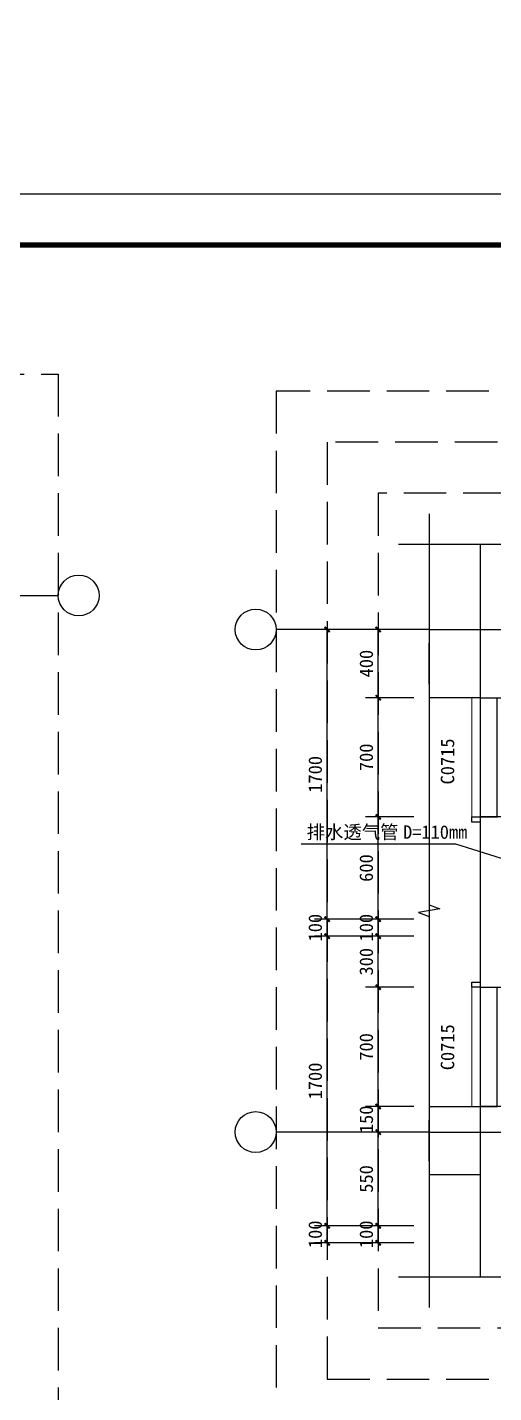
# Model space of a CAD drawing. Header units: millimetres. Extents: x -15 to 66915, y -15 to 18798.
# Drawn here: x 54564 to 57304, y 10783 to 18798 of the extents above; entities that cross this region are included whole.
import ezdxf
from ezdxf.enums import TextEntityAlignment as Align
from ezdxf.xclip import XClip

# ---------------------------------------------------------------- set-up
doc = ezdxf.new("R2010")
doc.units = ezdxf.units.MM
doc.header["$LTSCALE"] = 1000
doc.header["$XCLIPFRAME"] = 2
doc.linetypes.add('1#2#楼$0$DOTE', pattern=[2.42, 2, -0.2, 0.02, -0.2])
doc.linetypes.add('DASH', pattern=[0.35, 0.25, -0.1])
doc.layers.get('Defpoints').update_dxf_attribs({"color": 4, "linetype": 'DASH'})
for name, color, linetype in [('1#2#楼$0$A-ANNO-AXIS', 3, 'Continuous'), ('1#2#楼$0$A-ANNO-DIMS', 3, 'Continuous'), ('1#2#楼$0$A-ANNO-DOTE', 10, '1#2#楼$0$DOTE'), ('1#2#楼$0$A-ANNO-IDEN', 3, 'Continuous'), ('1#2#楼$0$A-ANNO-SYMB', 3, 'Continuous'), ('1#2#楼$0$A-ANNO-TEXT', 7, 'Continuous'), ('1#2#楼$0$A-DOOR-IDEN', 53, 'Continuous'), ('160-XJ-JF$0$1#2#住宅楼 平面图$0$A-00-HX-113-wall-01Y$0$HRAL', 31, 'Continuous'), ('160-墙体$0$A-DOOR', 51, 'Continuous'), ('160-墙体$0$A-WALL-INSL', 241, 'Continuous'), ('A1+无手签$0$A-ANNO-TTLB', 7, 'Continuous'), ('AXIS_TEXT', 7, 'Continuous')]:
    doc.layers.add(name, color=color, linetype=linetype)
doc.layers.add('160-XJ-JF$0$1#2#住宅楼 平面图$0$A-00-15-1#-PM-2F$0$00-装饰-看', color=46, linetype='Continuous', lineweight=5)
doc.layers.add('160-XJ-JF$0$1#2#住宅楼 平面图$0$A-00-15-4#-PM-TF$0$00-装饰-看', color=46, linetype='Continuous', lineweight=5)
doc.styles.add('1#2#楼$0$_TCH_DIM', font='')
doc.styles.add('1#2#楼$0$_TCH_DIM_T3', font='')
doc.styles.add('1#2#楼$0$_TCH_WINDOW', font='')
doc.styles.add('COMPLEX', font='COMPLEX')
doc.styles.get('1#2#楼$0$_TCH_DIM').set_extended_font_data('SimSun')
doc.styles.get('1#2#楼$0$_TCH_DIM_T3').set_extended_font_data('SimSun')
doc.styles.get('1#2#楼$0$_TCH_WINDOW').set_extended_font_data('SimSun')
doc.dimstyles.new('1#2#楼$0$_TCH_ARCH&&30', dxfattribs={"dimtxt": 79.303797, "dimasz": 30, "dimexe": 75, "dimexo": 90, "dimgap": 30, "dimtad": 1, "dimdec": 0, "dimzin": 0, "dimdsep": 46, "dimtxsty": '1#2#楼$0$_TCH_DIM_T3', "dimblk": '1#2#楼$0$_ArchTick', "dimcen": 0.09, "dimclrt": 7, "dimazin": 2, "dimtfac": 1, "dimtdec": 0, "dimtix": 1, "dimtmove": 2, "dimatfit": 3, "dimfxl": 100, "dimtolj": 1, "dimtzin": 0, "dimarcsym": 0})

# ---------------------------------------------------------------- blocks, each defined once
blk = doc.blocks.new('160-墙体$0$$WINLIB2D$00000001')
at = {"color": 0}
for points in [[(-0.5, 0.5), (-0.5, -0.5)], [(-0.5, 0.5), (0.5, 0.5)], [(0.5, -0.5), (0.5, 0.5)], [(0.5, 0.167), (-0.5, 0.167)], [(0.5, -0.167), (-0.5, -0.167)], [(-0.5, -0.5), (0.5, -0.5)]]:
    blk.add_lwpolyline(points, dxfattribs=at)
blk = doc.blocks.new('160-墙体')
at = {"layer": '160-墙体$0$A-WALL-INSL'}
for p, q in [((-220, 11520), (-220, 10700)), ((-220, 11520), (800, 11520)), ((-200, 10580), (-200, 8100)), ((-200, 8100), (-200, 7600)), ((-200, 7600), (-100, 7600)), ((-200, 6900), (-100, 6900)), ((-200, 6900), (-200, 5900)), ((-200, 5900), (-100, 5900)), ((-200, 5200), (-100, 5200)), ((-200, 5200), (-200, 600))]:
    blk.add_line(p, q, dxfattribs=at)
blk.add_lwpolyline([(-220, 10700), (-200, 10700), (-200, 10580)], dxfattribs=at)
at = {"layer": '160-墙体$0$A-DOOR', "xscale": 700, "yscale": -300, "zscale": 300, "rotation": 270}
for p in [(-50, 7250), (-50, 5550)]:
    blk.add_blockref('160-墙体$0$$WINLIB2D$00000001', p, dxfattribs=at)
blk = doc.blocks.new('160-XJ-JF')
at = {"layer": '160-XJ-JF$0$1#2#住宅楼 平面图$0$A-00-15-1#-PM-2F$0$00-装饰-看', "linetype": 'ByBlock'}
blk.add_lwpolyline([(600, 8000), (600, 11450, 0.414214), (300, 11750), (-8900, 11750)], format="xyb", dxfattribs=at)
at = {"layer": '160-XJ-JF$0$1#2#住宅楼 平面图$0$A-00-15-4#-PM-TF$0$00-装饰-看', "color": 251}
for points in [[(250, 6900), (250, 7600)], [(250, 5900), (250, 5200)]]:
    blk.add_lwpolyline(points, dxfattribs=at)
at = {"layer": '160-XJ-JF$0$1#2#住宅楼 平面图$0$A-00-HX-113-wall-01Y$0$HRAL'}
for points in [[(200, 7600), (600, 7600), (600, 7680), (500, 7680), (500, 7920), (600, 7920), (600, 8000), (200, 8000)], [(200, 4800), (600, 4800), (600, 4880), (500, 4880), (500, 5120), (600, 5120), (600, 5200), (200, 5200)]]:
    blk.add_lwpolyline(points, dxfattribs=at)
for points in [[(200, 6870), (250, 6870), (250, 6900), (200, 6900)], [(200, 5900), (250, 5900), (250, 5930), (200, 5930)]]:
    blk.add_lwpolyline(points, close=True, dxfattribs=at)
blk = doc.blocks.new('1#2#楼$0$GTFBGF')
at = {"xscale": -1}
blk.add_blockref('160-XJ-JF', (-9250, -11300), dxfattribs=at)
ref = blk.add_blockref('160-墙体', (-9250, -11300))
XClip(ref).set_block_clipping_path([(13249.9999999999, 5349.9999999999), (10450, 5349.9999999999), (10450, 11800), (-900, 11800), (-900, -2100), (13249.9999999998, -2100.0000000002)])
blk = doc.blocks.new('_AXISO')
blk.add_circle((0, 0), 0.5)
at = {"layer": 'AXIS_TEXT', "style": 'COMPLEX', "width": 1.041667}
blk.add_attdef('A', text='', height=0.56, dxfattribs=at).set_placement((-0.25, -0.28), (0.25, -0.28), align=Align.FIT)
blk = doc.blocks.new('1#2#楼$0$_ArchTick')
at = {"color": 0, "linetype": 'ByBlock', "const_width": 0.4}
blk.add_lwpolyline([(-0.5, -0.5), (0.5, 0.5)], dxfattribs=at)
blk = doc.blocks.new('*D678')
at = {"layer": '1#2#楼$0$A-ANNO-DIMS', "color": 0, "lineweight": -2, "transparency": 16777216}
for p, q in [((56835.5, 15262.7), (56550.5, 15262.7)), ((56625.5, 14862.7), (56625.5, 15262.7)), ((56835.5, 14862.7), (56550.5, 14862.7))]:
    blk.add_line(p, q, dxfattribs=at)
at = {"layer": 'Defpoints', "color": 0, "transparency": 16777216}
for p in [(56625.5, 15262.7), (56925.5, 15262.7), (56925.5, 14862.7)]:
    blk.add_point(p, dxfattribs=at)
at = {"layer": '1#2#楼$0$A-ANNO-DIMS', "color": 0, "lineweight": -2, "transparency": 16777216, "xscale": 30, "yscale": 30, "zscale": 30}
for p, rotation in [((56625.5, 15262.7), 90), ((56625.5, 14862.7), 270)]:
    blk.add_blockref('1#2#楼$0$_ArchTick', p, dxfattribs=dict(at, rotation=rotation))
at = {"layer": '1#2#楼$0$A-ANNO-DIMS', "color": 7, "transparency": 16777216, "insert": (56555.8, 15062.7), "char_height": 79.3, "attachment_point": 5, "rotation": 90, "style": '1#2#楼$0$_TCH_DIM_T3'}
blk.add_mtext('\\A1;400', dxfattribs=at)
blk = doc.blocks.new('*D679')
at = {"layer": '1#2#楼$0$A-ANNO-DIMS', "color": 0, "lineweight": -2, "transparency": 16777216}
for p, q in [((56835.5, 14862.7), (56550.5, 14862.7)), ((56625.5, 14162.7), (56625.5, 14862.7)), ((56835.5, 14162.7), (56550.5, 14162.7))]:
    blk.add_line(p, q, dxfattribs=at)
at = {"layer": 'Defpoints', "color": 0, "transparency": 16777216}
for p in [(56625.5, 14862.7), (56925.5, 14862.7), (56925.5, 14162.7)]:
    blk.add_point(p, dxfattribs=at)
at = {"layer": '1#2#楼$0$A-ANNO-DIMS', "color": 0, "lineweight": -2, "transparency": 16777216, "xscale": 30, "yscale": 30, "zscale": 30}
for p, rotation in [((56625.5, 14862.7), 90), ((56625.5, 14162.7), 270)]:
    blk.add_blockref('1#2#楼$0$_ArchTick', p, dxfattribs=dict(at, rotation=rotation))
at = {"layer": '1#2#楼$0$A-ANNO-DIMS', "color": 7, "transparency": 16777216, "insert": (56555.8, 14512.7), "char_height": 79.3, "attachment_point": 5, "rotation": 90, "style": '1#2#楼$0$_TCH_DIM_T3'}
blk.add_mtext('\\A1;700', dxfattribs=at)
blk = doc.blocks.new('*D680')
at = {"layer": '1#2#楼$0$A-ANNO-DIMS', "color": 0, "lineweight": -2, "transparency": 16777216}
for p, q in [((56835.5, 14162.7), (56550.5, 14162.7)), ((56625.5, 13562.7), (56625.5, 14162.7)), ((56835.5, 13562.7), (56550.5, 13562.7))]:
    blk.add_line(p, q, dxfattribs=at)
at = {"layer": 'Defpoints', "color": 0, "transparency": 16777216}
for p in [(56625.5, 14162.7), (56925.5, 14162.7), (56925.5, 13562.7)]:
    blk.add_point(p, dxfattribs=at)
at = {"layer": '1#2#楼$0$A-ANNO-DIMS', "color": 0, "lineweight": -2, "transparency": 16777216, "xscale": 30, "yscale": 30, "zscale": 30}
for p, rotation in [((56625.5, 14162.7), 90), ((56625.5, 13562.7), 270)]:
    blk.add_blockref('1#2#楼$0$_ArchTick', p, dxfattribs=dict(at, rotation=rotation))
at = {"layer": '1#2#楼$0$A-ANNO-DIMS', "color": 7, "transparency": 16777216, "insert": (56555.8, 13862.7), "char_height": 79.3, "attachment_point": 5, "rotation": 90, "style": '1#2#楼$0$_TCH_DIM_T3'}
blk.add_mtext('\\A1;600', dxfattribs=at)
blk = doc.blocks.new('*D681')
at = {"layer": '1#2#楼$0$A-ANNO-DIMS', "color": 0, "lineweight": -2, "transparency": 16777216}
for p, q in [((56835.5, 13562.7), (56550.5, 13562.7)), ((56625.5, 13562.7), (56625.5, 13592.7)), ((56625.5, 13462.7), (56625.5, 13562.7)), ((56835.5, 13462.7), (56550.5, 13462.7)), ((56625.5, 13462.7), (56625.5, 13432.7))]:
    blk.add_line(p, q, dxfattribs=at)
at = {"layer": 'Defpoints', "color": 0, "transparency": 16777216}
for p in [(56625.5, 13562.7), (56925.5, 13562.7), (56925.5, 13462.7)]:
    blk.add_point(p, dxfattribs=at)
at = {"layer": '1#2#楼$0$A-ANNO-DIMS', "color": 0, "lineweight": -2, "transparency": 16777216, "xscale": 30, "yscale": 30, "zscale": 30}
for p, rotation in [((56625.5, 13562.7), 270), ((56625.5, 13462.7), 90)]:
    blk.add_blockref('1#2#楼$0$_ArchTick', p, dxfattribs=dict(at, rotation=rotation))
at = {"layer": '1#2#楼$0$A-ANNO-DIMS', "color": 7, "transparency": 16777216, "insert": (56555.8, 13512.7), "char_height": 79.3, "attachment_point": 5, "rotation": 90, "style": '1#2#楼$0$_TCH_DIM_T3'}
blk.add_mtext('\\A1;100', dxfattribs=at)
blk = doc.blocks.new('*D682')
at = {"layer": '1#2#楼$0$A-ANNO-DIMS', "color": 0, "lineweight": -2, "transparency": 16777216}
for p, q in [((56835.5, 13462.7), (56550.5, 13462.7)), ((56625.5, 13162.7), (56625.5, 13462.7)), ((56835.5, 13162.7), (56550.5, 13162.7))]:
    blk.add_line(p, q, dxfattribs=at)
at = {"layer": 'Defpoints', "color": 0, "transparency": 16777216}
for p in [(56625.5, 13462.7), (56925.5, 13462.7), (56925.5, 13162.7)]:
    blk.add_point(p, dxfattribs=at)
at = {"layer": '1#2#楼$0$A-ANNO-DIMS', "color": 0, "lineweight": -2, "transparency": 16777216, "xscale": 30, "yscale": 30, "zscale": 30}
for p, rotation in [((56625.5, 13462.7), 90), ((56625.5, 13162.7), 270)]:
    blk.add_blockref('1#2#楼$0$_ArchTick', p, dxfattribs=dict(at, rotation=rotation))
at = {"layer": '1#2#楼$0$A-ANNO-DIMS', "color": 7, "transparency": 16777216, "insert": (56555.8, 13312.7), "char_height": 79.3, "attachment_point": 5, "rotation": 90, "style": '1#2#楼$0$_TCH_DIM_T3'}
blk.add_mtext('\\A1;300', dxfattribs=at)
blk = doc.blocks.new('*D683')
at = {"layer": '1#2#楼$0$A-ANNO-DIMS', "color": 0, "lineweight": -2, "transparency": 16777216}
for p, q in [((56835.5, 13162.7), (56550.5, 13162.7)), ((56625.5, 12462.7), (56625.5, 13162.7)), ((56835.5, 12462.7), (56550.5, 12462.7))]:
    blk.add_line(p, q, dxfattribs=at)
at = {"layer": 'Defpoints', "color": 0, "transparency": 16777216}
for p in [(56625.5, 13162.7), (56925.5, 13162.7), (56925.5, 12462.7)]:
    blk.add_point(p, dxfattribs=at)
at = {"layer": '1#2#楼$0$A-ANNO-DIMS', "color": 0, "lineweight": -2, "transparency": 16777216, "xscale": 30, "yscale": 30, "zscale": 30}
for p, rotation in [((56625.5, 13162.7), 90), ((56625.5, 12462.7), 270)]:
    blk.add_blockref('1#2#楼$0$_ArchTick', p, dxfattribs=dict(at, rotation=rotation))
at = {"layer": '1#2#楼$0$A-ANNO-DIMS', "color": 7, "transparency": 16777216, "insert": (56555.8, 12812.7), "char_height": 79.3, "attachment_point": 5, "rotation": 90, "style": '1#2#楼$0$_TCH_DIM_T3'}
blk.add_mtext('\\A1;700', dxfattribs=at)
blk = doc.blocks.new('*D684')
at = {"layer": '1#2#楼$0$A-ANNO-DIMS', "color": 0, "lineweight": -2, "transparency": 16777216}
for p, q in [((56835.5, 12462.7), (56550.5, 12462.7)), ((56625.5, 12462.7), (56625.5, 12492.7)), ((56625.5, 12312.7), (56625.5, 12462.7)), ((56835.5, 12312.7), (56550.5, 12312.7)), ((56625.5, 12312.7), (56625.5, 12282.7))]:
    blk.add_line(p, q, dxfattribs=at)
at = {"layer": 'Defpoints', "color": 0, "transparency": 16777216}
for p in [(56625.5, 12462.7), (56925.5, 12462.7), (56925.5, 12312.7)]:
    blk.add_point(p, dxfattribs=at)
at = {"layer": '1#2#楼$0$A-ANNO-DIMS', "color": 0, "lineweight": -2, "transparency": 16777216, "xscale": 30, "yscale": 30, "zscale": 30}
for p, rotation in [((56625.5, 12462.7), 270), ((56625.5, 12312.7), 90)]:
    blk.add_blockref('1#2#楼$0$_ArchTick', p, dxfattribs=dict(at, rotation=rotation))
at = {"layer": '1#2#楼$0$A-ANNO-DIMS', "color": 7, "transparency": 16777216, "insert": (56555.8, 12387.7), "char_height": 79.3, "attachment_point": 5, "rotation": 90, "style": '1#2#楼$0$_TCH_DIM_T3'}
blk.add_mtext('\\A1;150', dxfattribs=at)
blk = doc.blocks.new('*D685')
at = {"layer": '1#2#楼$0$A-ANNO-DIMS', "color": 0, "lineweight": -2, "transparency": 16777216}
for p, q in [((56835.5, 12312.7), (56550.5, 12312.7)), ((56625.5, 11762.7), (56625.5, 12312.7)), ((56835.5, 11762.7), (56550.5, 11762.7))]:
    blk.add_line(p, q, dxfattribs=at)
at = {"layer": 'Defpoints', "color": 0, "transparency": 16777216}
for p in [(56625.5, 12312.7), (56925.5, 12312.7), (56925.5, 11762.7)]:
    blk.add_point(p, dxfattribs=at)
at = {"layer": '1#2#楼$0$A-ANNO-DIMS', "color": 0, "lineweight": -2, "transparency": 16777216, "xscale": 30, "yscale": 30, "zscale": 30}
for p, rotation in [((56625.5, 12312.7), 90), ((56625.5, 11762.7), 270)]:
    blk.add_blockref('1#2#楼$0$_ArchTick', p, dxfattribs=dict(at, rotation=rotation))
at = {"layer": '1#2#楼$0$A-ANNO-DIMS', "color": 7, "transparency": 16777216, "insert": (56555.8, 12037.7), "char_height": 79.3, "attachment_point": 5, "rotation": 90, "style": '1#2#楼$0$_TCH_DIM_T3'}
blk.add_mtext('\\A1;550', dxfattribs=at)
blk = doc.blocks.new('*D686')
at = {"layer": '1#2#楼$0$A-ANNO-DIMS', "color": 0, "lineweight": -2, "transparency": 16777216}
for p, q in [((56625.5, 11762.7), (56625.5, 11792.7)), ((56835.5, 11762.7), (56550.5, 11762.7)), ((56625.5, 11662.7), (56625.5, 11762.7)), ((56835.5, 11662.7), (56550.5, 11662.7)), ((56625.5, 11662.7), (56625.5, 11632.7))]:
    blk.add_line(p, q, dxfattribs=at)
at = {"layer": 'Defpoints', "color": 0, "transparency": 16777216}
for p in [(56625.5, 11762.7), (56925.5, 11762.7), (56925.5, 11662.7)]:
    blk.add_point(p, dxfattribs=at)
at = {"layer": '1#2#楼$0$A-ANNO-DIMS', "color": 0, "lineweight": -2, "transparency": 16777216, "xscale": 30, "yscale": 30, "zscale": 30}
for p, rotation in [((56625.5, 11762.7), 270), ((56625.5, 11662.7), 90)]:
    blk.add_blockref('1#2#楼$0$_ArchTick', p, dxfattribs=dict(at, rotation=rotation))
at = {"layer": '1#2#楼$0$A-ANNO-DIMS', "color": 7, "transparency": 16777216, "insert": (56555.8, 11712.7), "char_height": 79.3, "attachment_point": 5, "rotation": 90, "style": '1#2#楼$0$_TCH_DIM_T3'}
blk.add_mtext('\\A1;100', dxfattribs=at)
blk = doc.blocks.new('*D687')
at = {"layer": '1#2#楼$0$A-ANNO-DIMS', "color": 0, "lineweight": -2, "transparency": 16777216}
for p, q in [((56325.5, 11762.7), (56325.5, 11792.7)), ((56835.5, 11762.7), (56250.5, 11762.7)), ((56325.5, 11662.7), (56325.5, 11762.7)), ((56835.5, 11662.7), (56250.5, 11662.7)), ((56325.5, 11662.7), (56325.5, 11632.7))]:
    blk.add_line(p, q, dxfattribs=at)
at = {"layer": 'Defpoints', "color": 0, "transparency": 16777216}
for p in [(56325.5, 11762.7), (56925.5, 11762.7), (56925.5, 11662.7)]:
    blk.add_point(p, dxfattribs=at)
at = {"layer": '1#2#楼$0$A-ANNO-DIMS', "color": 0, "lineweight": -2, "transparency": 16777216, "xscale": 30, "yscale": 30, "zscale": 30}
for p, rotation in [((56325.5, 11762.7), 270), ((56325.5, 11662.7), 90)]:
    blk.add_blockref('1#2#楼$0$_ArchTick', p, dxfattribs=dict(at, rotation=rotation))
at = {"layer": '1#2#楼$0$A-ANNO-DIMS', "color": 7, "transparency": 16777216, "insert": (56255.8, 11712.7), "char_height": 79.3, "attachment_point": 5, "rotation": 90, "style": '1#2#楼$0$_TCH_DIM_T3'}
blk.add_mtext('\\A1;100', dxfattribs=at)
blk = doc.blocks.new('*D688')
at = {"layer": '1#2#楼$0$A-ANNO-DIMS', "color": 0, "lineweight": -2, "transparency": 16777216}
for p, q in [((56835.5, 13462.7), (56250.5, 13462.7)), ((56325.5, 11762.7), (56325.5, 13462.7)), ((56835.5, 11762.7), (56250.5, 11762.7))]:
    blk.add_line(p, q, dxfattribs=at)
at = {"layer": 'Defpoints', "color": 0, "transparency": 16777216}
for p in [(56325.5, 13462.7), (56925.5, 13462.7), (56925.5, 11762.7)]:
    blk.add_point(p, dxfattribs=at)
at = {"layer": '1#2#楼$0$A-ANNO-DIMS', "color": 0, "lineweight": -2, "transparency": 16777216, "xscale": 30, "yscale": 30, "zscale": 30}
for p, rotation in [((56325.5, 13462.7), 90), ((56325.5, 11762.7), 270)]:
    blk.add_blockref('1#2#楼$0$_ArchTick', p, dxfattribs=dict(at, rotation=rotation))
at = {"layer": '1#2#楼$0$A-ANNO-DIMS', "color": 7, "transparency": 16777216, "insert": (56255.8, 12612.7), "char_height": 79.3, "attachment_point": 5, "rotation": 90, "style": '1#2#楼$0$_TCH_DIM_T3'}
blk.add_mtext('\\A1;1700', dxfattribs=at)
blk = doc.blocks.new('*D689')
at = {"layer": '1#2#楼$0$A-ANNO-DIMS', "color": 0, "lineweight": -2, "transparency": 16777216}
for p, q in [((56835.5, 13562.7), (56250.5, 13562.7)), ((56325.5, 13562.7), (56325.5, 13592.7)), ((56325.5, 13462.7), (56325.5, 13562.7)), ((56835.5, 13462.7), (56250.5, 13462.7)), ((56325.5, 13462.7), (56325.5, 13432.7))]:
    blk.add_line(p, q, dxfattribs=at)
at = {"layer": 'Defpoints', "color": 0, "transparency": 16777216}
for p in [(56325.5, 13562.7), (56925.5, 13562.7), (56925.5, 13462.7)]:
    blk.add_point(p, dxfattribs=at)
at = {"layer": '1#2#楼$0$A-ANNO-DIMS', "color": 0, "lineweight": -2, "transparency": 16777216, "xscale": 30, "yscale": 30, "zscale": 30}
for p, rotation in [((56325.5, 13562.7), 270), ((56325.5, 13462.7), 90)]:
    blk.add_blockref('1#2#楼$0$_ArchTick', p, dxfattribs=dict(at, rotation=rotation))
at = {"layer": '1#2#楼$0$A-ANNO-DIMS', "color": 7, "transparency": 16777216, "insert": (56255.8, 13512.7), "char_height": 79.3, "attachment_point": 5, "rotation": 90, "style": '1#2#楼$0$_TCH_DIM_T3'}
blk.add_mtext('\\A1;100', dxfattribs=at)
blk = doc.blocks.new('*D690')
at = {"layer": '1#2#楼$0$A-ANNO-DIMS', "color": 0, "lineweight": -2, "transparency": 16777216}
for p, q in [((56835.5, 15262.7), (56250.5, 15262.7)), ((56325.5, 13562.7), (56325.5, 15262.7)), ((56835.5, 13562.7), (56250.5, 13562.7))]:
    blk.add_line(p, q, dxfattribs=at)
at = {"layer": 'Defpoints', "color": 0, "transparency": 16777216}
for p in [(56325.5, 15262.7), (56925.5, 15262.7), (56925.5, 13562.7)]:
    blk.add_point(p, dxfattribs=at)
at = {"layer": '1#2#楼$0$A-ANNO-DIMS', "color": 0, "lineweight": -2, "transparency": 16777216, "xscale": 30, "yscale": 30, "zscale": 30}
for p, rotation in [((56325.5, 15262.7), 90), ((56325.5, 13562.7), 270)]:
    blk.add_blockref('1#2#楼$0$_ArchTick', p, dxfattribs=dict(at, rotation=rotation))
at = {"layer": '1#2#楼$0$A-ANNO-DIMS', "color": 7, "transparency": 16777216, "insert": (56255.8, 14412.7), "char_height": 79.3, "attachment_point": 5, "rotation": 90, "style": '1#2#楼$0$_TCH_DIM_T3'}
blk.add_mtext('\\A1;1700', dxfattribs=at)
blk = doc.blocks.new('3#~5#楼')
at = {"layer": 'Defpoints'}
for points in [[(31230, 17820), (66900, 17820), (66900, 0), (31230, 0)], [(31980, 300), (64650, 300), (64650, 17520), (31980, 17520)]]:
    blk.add_lwpolyline(points, close=True, dxfattribs=at)
blk = doc.blocks.new('厨卫大样-无障碍')
at = {"layer": 'Defpoints'}
for points in [[(31230, 17820), (66900, 17820), (66900, 0), (31230, 0)], [(31980, 300), (64650, 300), (64650, 17520), (31980, 17520)]]:
    blk.add_lwpolyline(points, close=True, dxfattribs=at)
blk = doc.blocks.new('1#2#楼')
at = {"layer": '1#2#楼$0$A-ANNO-AXIS'}
for p, q in [((54445.5, 15462.7), (54745.5, 15462.7)), ((56925.5, 15262.7), (56025.5, 15262.7)), ((56925.5, 12312.7), (56025.5, 12312.7))]:
    blk.add_line(p, q, dxfattribs=at)
at = {"layer": '1#2#楼$0$A-ANNO-DOTE'}
for points in [[(56925.5, 15262.7), (61625.5, 15262.7)], [(56925.5, 12312.7), (61625.5, 12312.7)]]:
    blk.add_lwpolyline(points, dxfattribs=at)
at = {"layer": '1#2#楼$0$A-ANNO-IDEN'}
for p, q in [((57081.6, 14002.8), (56172.9, 14002.8)), ((58000.5, 13712.7), (57081.6, 14002.8))]:
    blk.add_line(p, q, dxfattribs=at)
at = {"layer": '1#2#楼$0$A-ANNO-SYMB'}
for points in [[(56925.5, 15942.7), (56925.5, 13646.4), (56988.5, 13623.5), (56862.5, 13601.3), (56925.5, 13578.9), (56925.5, 11282.7)], [(61805.5, 15762.7), (59309.2, 15762.7), (59286.3, 15699.7), (59264.1, 15825.7), (59241.7, 15762.7), (56745.5, 15762.7)], [(56745.5, 11462.7), (59241.7, 11462.7), (59264.6, 11525.7), (59286.9, 11399.7), (59309.2, 11462.7), (61805.5, 11462.7)]]:
    blk.add_lwpolyline(points, dxfattribs=at)
at = {"layer": 'Defpoints'}
for points in [[(31230, 17820), (66900, 17820), (66900, 0), (31230, 0)], [(31980, 300), (64650, 300), (64650, 17520), (31980, 17520)], [(54745.5, 10562.7), (48345.5, 10562.7), (48345.5, 16762.7), (54745.5, 16762.7)], [(56025.5, 10562.7), (62525.5, 10562.7), (62525.5, 16662.7), (56025.5, 16662.7)], [(56325.5, 10862.7), (62225.5, 10862.7), (62225.5, 16362.7), (56325.5, 16362.7)], [(56625.5, 11162.7), (61925.5, 11162.7), (61925.5, 16062.7), (56625.5, 16062.7)]]:
    blk.add_lwpolyline(points, close=True, dxfattribs=at)
at = {"layer": 'Defpoints', "ltscale": 800}
blk.add_lwpolyline([(56925.5, 11462.7), (61625.5, 11462.7), (61625.5, 15762.7), (56925.5, 15762.7)], close=True, dxfattribs=at)
ref = blk.add_blockref('1#2#楼$0$GTFBGF', (66675.5, 18562.7))
XClip(ref).set_block_clipping_path([(-9750, -7099.9945538033), (-5050.0000000017, -2799.9999999722)])
at = {"layer": '1#2#楼$0$A-ANNO-AXIS', "xscale": 240, "yscale": 240, "zscale": 240}
for p in [(54865.5, 15462.7), (55905.5, 15262.7), (55905.5, 12312.7)]:
    blk.add_blockref('_AXISO', p, dxfattribs=at)
at = {"layer": '1#2#楼$0$A-ANNO-TEXT', "color": 7, "style": '1#2#楼$0$_TCH_DIM'}
for s, p in [('排水透气管', (56204.4, 14034.3)), ('D=110mm', (56771.5, 14034.3))]:
    blk.add_text(s, height=79.3, dxfattribs=at).set_placement(p)
at = {"layer": '1#2#楼$0$A-DOOR-IDEN', "style": '1#2#楼$0$_TCH_WINDOW'}
for p in [(57072.3, 14353.4), (57072.3, 12675.9)]:
    blk.add_text('C0715', height=79.3, rotation=90, dxfattribs=at).set_placement(p)
at = {"layer": '1#2#楼$0$A-ANNO-DIMS'}
for p1, p2, distance, picture, middle in [((56925.5, 13562.7), (56925.5, 15262.7), 600, '*D690', (56255.8, 14412.7)), ((56925.5, 14862.7), (56925.5, 15262.7), 300, '*D678', (56555.8, 15062.7)), ((56925.5, 14162.7), (56925.5, 14862.7), 300, '*D679', (56555.8, 14512.7)), ((56925.5, 13562.7), (56925.5, 14162.7), 300, '*D680', (56555.8, 13862.7)), ((56925.5, 13462.7), (56925.5, 13562.7), 600, '*D689', (56255.8, 13512.7)), ((56925.5, 13462.7), (56925.5, 13562.7), 300, '*D681', (56555.8, 13512.7)), ((56925.5, 11762.7), (56925.5, 13462.7), 600, '*D688', (56255.8, 12612.7)), ((56925.5, 13162.7), (56925.5, 13462.7), 300, '*D682', (56555.8, 13312.7)), ((56925.5, 12462.7), (56925.5, 13162.7), 300, '*D683', (56555.8, 12812.7)), ((56925.5, 12312.7), (56925.5, 12462.7), 300, '*D684', (56555.8, 12387.7)), ((56925.5, 11762.7), (56925.5, 12312.7), 300, '*D685', (56555.8, 12037.7)), ((56925.5, 11662.7), (56925.5, 11762.7), 600, '*D687', (56255.8, 11712.7)), ((56925.5, 11662.7), (56925.5, 11762.7), 300, '*D686', (56555.8, 11712.7))]:
    dim = blk.add_aligned_dim(p1=p1, p2=p2, distance=distance, dimstyle='1#2#楼$0$_TCH_ARCH&&30', dxfattribs=at)
    dim.commit()
    dim.dimension.update_dxf_attribs({"geometry": picture, "text_midpoint": middle})

msp = doc.modelspace()

# ---------------------------------------------------------------- block references
msp.add_blockref('1#2#楼', (0, 0))

# ---------------------------------------------------------------- next in the draw order: block references
msp.add_blockref('3#~5#楼', (0, 0))

# ---------------------------------------------------------------- next in the draw order: block references
msp.add_blockref('厨卫大样-无障碍', (0, 0))

# ---------------------------------------------------------------- next in the draw order: linework, layer by layer
at = {"layer": 'A1+无手签$0$A-ANNO-TTLB'}
msp.add_lwpolyline([(31230, 0), (31230, 17820), (66900, 17820), (66900, 0)], close=True, dxfattribs=at)
at = {"layer": 'A1+无手签$0$A-ANNO-TTLB', "const_width": 30}
msp.add_lwpolyline([(31980, 300), (66600, 300), (66600, 17520), (31980, 17520)], close=True, dxfattribs=at)

doc.saveas('drawing.dxf')
